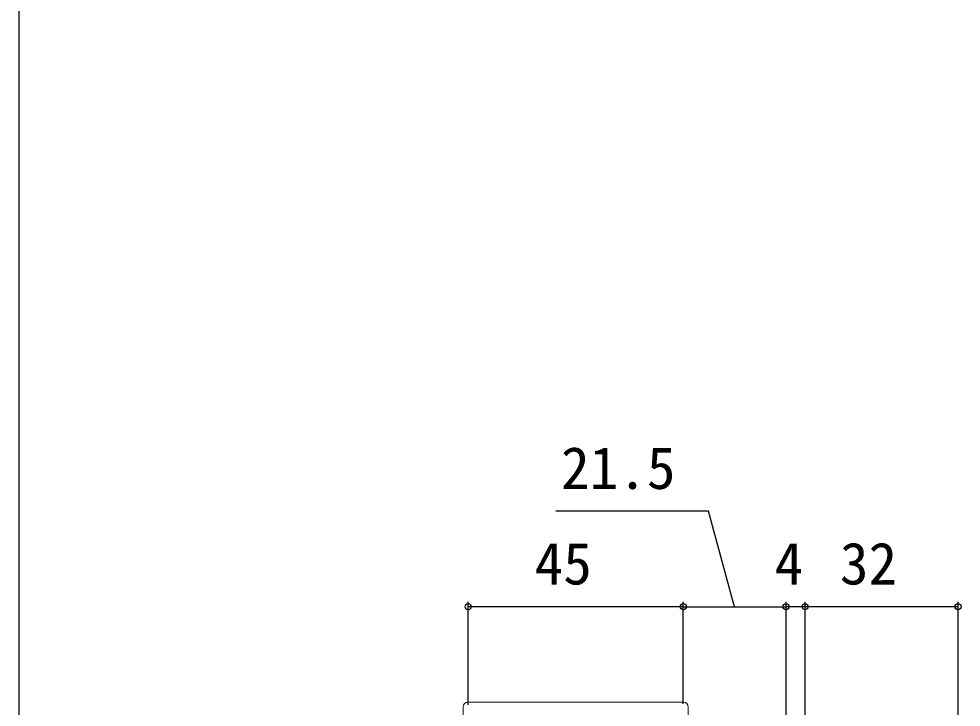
# Model space of a CAD drawing. Units: millimetres, scale not verified. Extents: x -525 to 525, y -783 to 778.
# Drawn here: x -525 to -327.9, y -309.5 to -165.4 of the extents above; entities that cross this region are included whole.
import ezdxf
from ezdxf.enums import TextEntityAlignment as Align

# ---------------------------------------------------------------- set-up
doc = ezdxf.new("R2010")
doc.units = ezdxf.units.MM
doc.header["$LTSCALE"] = 4
doc.layers.add('0-5_YKK_13', color=4, linetype='Continuous', lineweight=18)
doc.layers.add('0-7_YKK_D', color=6, linetype='Continuous')
doc.layers.add('0-8_YKK_ZWAK', color=7, linetype='Continuous')
doc.styles.add('ＭＳ ゴシック', font='')
doc.styles.get('ＭＳ ゴシック').set_extended_font_data('MS Gothic')

msp = doc.modelspace()

# ---------------------------------------------------------------- linework, layer by layer
at = {"layer": '0-5_YKK_13'}
for p, q in [((-432.061, -337.859), (-432.061, -309.439)), ((-431.061, -308.439), (-385.943, -308.439)), ((-384.943, -309.439), (-384.943, -321.798))]:
    msp.add_line(p, q, dxfattribs=at)
for centre, start, end in [((-431.061, -309.439), 90, 180), ((-385.943, -309.439), 0, 90)]:
    msp.add_arc(centre, 1, start, end, dxfattribs=at)
at = {"layer": '0-7_YKK_D'}
for p, q in [((-431.002, -308.998), (-431.002, -287.439)), ((-386.002, -308.798), (-386.002, -287.439)), ((-386.002, -308.798), (-386.002, -287.439)), ((-364.502, -323.798), (-364.502, -287.439)), ((-364.502, -323.798), (-364.502, -287.439)), ((-360.501, -330.097), (-360.501, -287.439)), ((-360.501, -330.097), (-360.501, -287.439)), ((-328.501, -361.797), (-328.501, -287.439)), ((-386.002, -288.439), (-431.002, -288.439)), ((-386.002, -288.439), (-364.502, -288.439)), ((-360.501, -288.439), (-364.502, -288.439)), ((-328.501, -288.439), (-360.501, -288.439))]:
    msp.add_line(p, q, dxfattribs=at)
msp.add_lwpolyline([(-375.252, -288.439), (-380.729, -268.439), (-412.683, -268.439)], dxfattribs=at)
for centre in [(-431.002, -288.439), (-386.002, -288.439), (-386.002, -288.439), (-364.502, -288.439), (-364.502, -288.439), (-360.501, -288.439), (-360.501, -288.439), (-328.501, -288.439)]:
    msp.add_circle(centre, 0.637, dxfattribs=at)
at = {"layer": '0-8_YKK_ZWAK'}
msp.add_line((-525, 747.2), (-525, -782.8), dxfattribs=at)

# ---------------------------------------------------------------- texts
at = {"layer": '0-7_YKK_D', "style": 'ＭＳ ゴシック'}
for s, p in [('21.5', (-411.57, -266.439)), ('45', (-417.093, -286.439)), ('4', (-366.899, -286.439)), ('32', (-353.229, -286.439))]:
    msp.add_text(s, height=8.798, dxfattribs=at).set_placement(p, align=Align.BOTTOM_LEFT)

doc.saveas('drawing.dxf')
